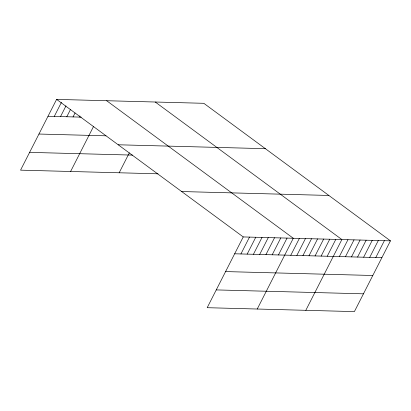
<?xml version="1.0" encoding="UTF-8"?>
<svg xmlns="http://www.w3.org/2000/svg" width="411" height="411" viewBox="0 0 411 411"><rect width="100%" height="100%" fill="white"/><g stroke="black" fill="none" stroke-linecap="round" stroke-linejoin="round"><path stroke-width="0.62" d="M390.45 240.846L243.245 236.931L207.19 307.695L354.39 311.61L390.45 240.846L203.81 103.305L56.61 99.39L20.55 170.154L158.04 173.812M54.273 116.416L61.434 102.365M60.53 116.58L65.971 105.904M66.788 116.75L70.507 109.444M73.04 116.914L75.043 112.979M79.297 117.084L79.868 115.959M70.6 171.49L93.533 126.475M119.175 172.779L129.337 152.835M240.913 253.957L249.503 237.096M247.17 254.121L255.76 237.26M253.423 254.291L262.018 237.43M259.68 254.455L268.27 237.594M265.938 254.62L274.527 237.764M272.195 254.789L280.785 237.928M278.447 254.954L287.042 238.092M257.24 309.026L293.295 238.262L106.654 100.721M290.777 255.282L299.367 238.421M296.85 255.442L305.44 238.585M302.922 255.606L311.512 238.745M308.995 255.765L317.585 238.904M315.067 255.93L323.657 239.068M321.14 256.089L329.73 239.228M327.213 256.253L335.802 239.392M305.815 310.32L341.875 239.551L155.235 102.01M339.352 256.572L347.947 239.716M345.425 256.736L354.015 239.875M351.497 256.896L360.087 240.034M357.57 257.06L366.16 240.199M363.643 257.219L372.232 240.358M369.715 257.384L378.305 240.522M375.788 257.543L384.377 240.682M48.015 116.251L81.172 117.13M38.953 134.037L106.002 135.82M118.198 144.78L265.403 148.69M29.613 152.368L132.491 155.101M181.657 191.541L328.857 195.456M234.655 253.787L381.86 257.702M225.593 271.579L372.798 275.493M216.253 289.909L363.458 293.824M56.61 99.39L243.245 236.931"/></g></svg>
